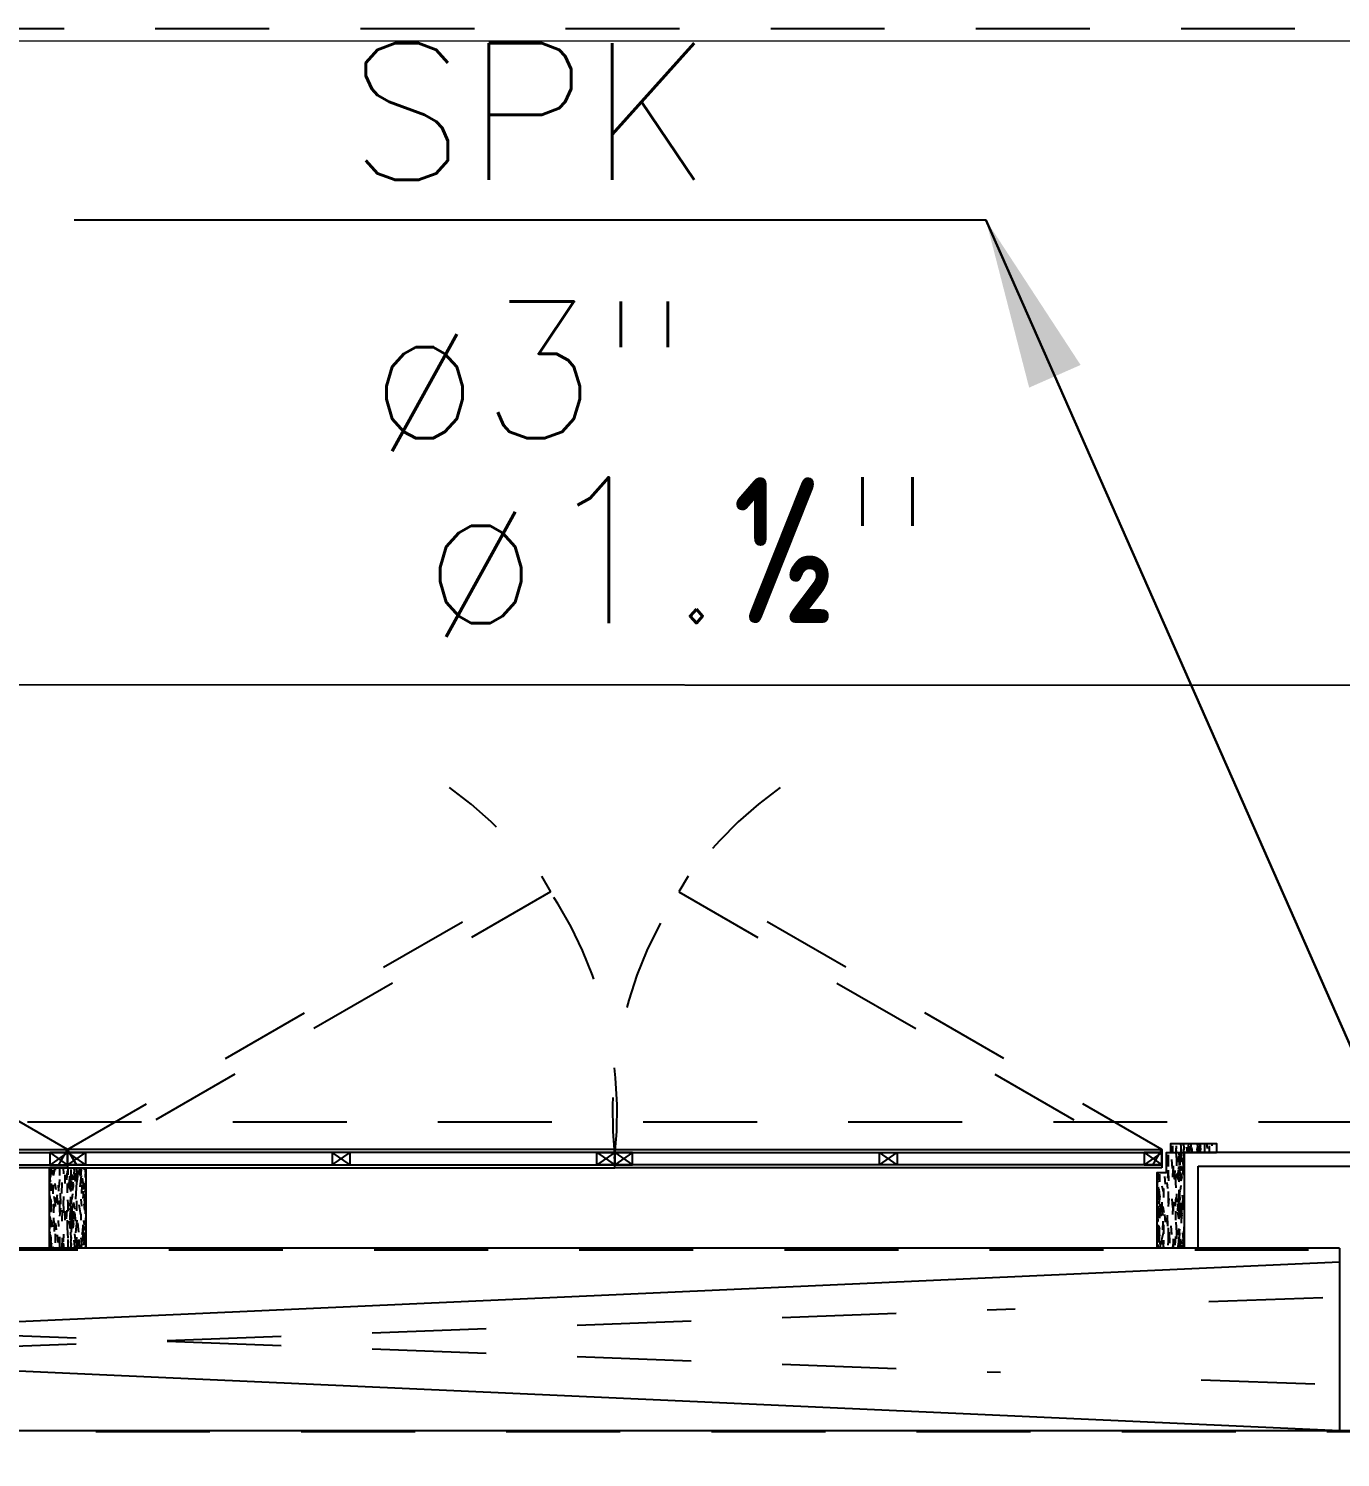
# Model space of a CAD drawing. Header units: millimetres. Extents: x 188.6 to 263.2, y 40.1 to 120.1.
# Drawn here: x 209.426 to 210.865, y 107.6 to 109.168 of the extents above; entities that cross this region are included whole.
import ezdxf
from ezdxf.enums import TextEntityAlignment as Align

# ---------------------------------------------------------------- set-up
doc = ezdxf.new("R2010")
doc.units = ezdxf.units.MM
doc.linetypes.add('HIDDEN2', pattern=[0.1875, 0.125, -0.0625])
doc.linetypes.add('XREF-TIPO$0$HIDDEN', pattern=[0.375, 0.25, -0.125])
doc.layers.add('_XREF_APTOS 1003 E 1004$0$R-MC-REBOCO', color=1, linetype='Continuous', lineweight=5)
for name, color, linetype in [('ARQ', 8, 'Continuous'), ('ESTR-VIGAS', 11, 'HIDDEN2'), ('ESTRUTURA', 7, 'Continuous'), ('SPK-COL', 7, 'Continuous'), ('SPK-TEXTO', 7, 'Continuous'), ('SPK-TUBO-TETO', 12, 'Continuous')]:
    doc.layers.add(name, color=color, linetype=linetype)
doc.styles.add('60-100', font='romans.shx', dxfattribs={"height": 0.16})
doc.styles.add('60-75', font='romans.shx', dxfattribs={"height": 0.12})
doc.styles.add('ROMANS', font='ROMANS.SHX', dxfattribs={"height": 0.15})
doc.dimstyles.new('IND75', dxfattribs={"dimtxt": 0.15, "dimasz": 0.1875, "dimexe": 0.15, "dimexo": 0, "dimgap": 0.1, "dimtad": 1, "dimzin": 10, "dimdsep": 46, "dimtxsty": '60-75', "dimcen": 0, "dimclrd": 256, "dimclre": 1, "dimclrt": 256, "dimadec": 0, "dimazin": 0, "dimtfac": 1, "dimtix": 1, "dimtmove": 2, "dimatfit": 3, "dimfxl": 0.15, "dimtolj": 1, "dimtzin": 6, "dimarcsym": 0})
doc.dimstyles.new('SETAS75', dxfattribs={"dimtxt": 0.16, "dimasz": 0.15, "dimexe": 0.15, "dimexo": 0, "dimgap": 0.1, "dimtad": 1, "dimzin": 10, "dimdsep": 46, "dimtxsty": '60-100', "dimblk1": 'OPEN', "dimblk2": 'OPEN', "dimsah": 1, "dimcen": 0, "dimclrd": 244, "dimclre": 244, "dimclrt": 7, "dimadec": 0, "dimazin": 0, "dimtfac": 1, "dimtix": 1, "dimtmove": 2, "dimatfit": 3, "dimldrblk": 'OPEN', "dimfxl": 0.15, "dimtolj": 1, "dimtzin": 6, "dimarcsym": 0})

# ---------------------------------------------------------------- blocks, each defined once
blk = doc.blocks.new('XREF-TIPO$0$A$C17B41C2F')
at = {"color": 0}
for p, q in [((-0.0500000473812179, 0.0168749634176493), (-0.0305222213037268, 0.0031507220119238)), ((-0.0305222213037268, 0.0168749634176493), (-0.0500000473812179, 0.0031507220119238)), ((0.2402610395802185, 0.0031372644007206), (0.2597388656577095, 0.0168749634176493)), ((0.2597388656577095, 0.0031372644007206), (0.2402610395802185, 0.0168749634176493))]:
    blk.add_line(p, q, dxfattribs=at)
at = {"color": 0, "ltscale": 0.5}
for p, q in [((0.5305221265416549, 0.0168749634176493), (0.5499999526191459, 0.0031507220119238)), ((0.5499999526191459, 0.0168749634176493), (0.5305221265416549, 0.0031507220119238))]:
    blk.add_line(p, q, dxfattribs=at)
for points in [[(-0.0500000473812179, -3.53902578e-08), (0.5499999526191459, -3.53902578e-08), (0.5499999526191459, 0.0199999641627073), (-0.0500000473812179, 0.0199999641627073)], [(-0.0500000473812179, 0.0031507220119238), (0.5499999526191459, 0.0031249653548002), (0.5499999526191459, 0.0168749634176493), (-0.0500000473812179, 0.0168749634176493), (-0.0500000473812179, 0.0031507220119238)], [(0.5499999526191459, 0.0031507220119238), (0.5305221265416549, 0.0031507220119238), (0.5305221265416549, 0.0168749634176493), (0.5499999526191459, 0.0168749634176493)]]:
    blk.add_lwpolyline(points, close=True, dxfattribs=at)
at = {"color": 0}
for points in [[(-0.0305222213037268, 0.0031507220119238), (-0.0500000473812179, 0.0031507220119238), (-0.0500000473812179, 0.0168749634176493), (-0.0305222213037268, 0.0168749634176493)], [(0.2597388656577095, 0.0168749634176493), (0.2402610395802185, 0.0168749634176493), (0.2402610395802185, 0.0031372644007206), (0.2597388656577095, 0.0031372644007206)]]:
    blk.add_lwpolyline(points, close=True, dxfattribs=at)
blk = doc.blocks.new('A$C1BFF5DEF')
at = {"layer": 'ARQ'}
h = blk.add_hatch(dxfattribs=at)
h.set_pattern_fill('WOOD8', color=8, scale=0.04, angle=90, pattern_type=2)
h.set_pattern_definition([(79.69520000000003, (6.469858429896248, -1.107544464473902), (0.0399997950214397, 0.2400000384339161), [0.00447212, -0.4427414399999976]), (90, (6.470658429818286, -1.103144464497971), (-0.04, 0.04), [0.0044, -0.0356]), (108.4348999999999, (6.470658429818286, -1.098744464521814), (-0.0399999361289083, 0.0800000173837185), [0.00379472, -0.1226963599999994]), (262.875, (6.469458429877246, -1.095144463187124), (0.0399999312757586, 0.2800000151938114), [0.00322492, -0.3192654]), (264.8056, (6.46905842985916, -1.098344463338889), (0.0399998089879781, 0.4000000268017958), [0.00441816, -0.4373962800000001]), (284.0361999999999, (6.46865842984016, -1.10274446331482), (0.0399999222944498, -0.1200000218395896), [0.00494772, -0.15997648]), (99.46229999999994, (6.469858429896248, -1.10434446432191), (-0.0399999255680974, 0.2000000309478123), [0.00243312, -0.2408774]), (83.65980000000005, (6.469458429877246, -1.101944464673805), (-0.0400000631583878, -0.3199999761042569), [0.00362216, -0.35859324]), (275.7106, (6.469858429896248, -1.098344463338889), (0.0400000525866517, -0.3599999769398341), [0.00401996, -0.3979750799999975]), (258.6901000000001, (6.470258429799287, -1.102344463994768), (0.0399999052864643, 0.1600000300892381), [0.0020396, -0.2019211599999988]), (84.8056, (6.470258429799287, -1.111144463946857), (-0.0399998089879779, -0.4000000268017958), [0.00441816, -0.4373962800000001]), (78.69009999999997, (6.470658429818286, -1.106744463970925), (-0.0399999052864644, -0.160000030089238), [0.0040792, -0.19988156]), (90, (6.471458429856284, -1.10274446331482), (-0.04, 0.04), [0.0048, -0.0352]), (110.5559999999999, (6.471458429856284, -1.097944464017927), (-0.0799998398568635, 0.2000000737816969), [0.0034176, -0.3383425599999999]), (93.81409999999993, (6.470258429799287, -1.094744463865936), (-0.0400002449589481, 0.5599999736578523), [0.00601332, -0.59531852]), (84.8056, (6.469858429896248, -1.088744464745785), (-0.0399998089879779, -0.4000000268017958), [0.00441816, -0.4373962800000001]), (90, (6.470258429799287, -1.084344464768945), (-0.04, 0.04), [0.0044, -0.0356]), (95.19439999999994, (6.470258429799287, -1.119944463898945), (-0.039999808987978, 0.4000000268017958), [0.00441816, -0.4373962800000001]), (84.8056, (6.469858429896248, -1.115544463922788), (-0.0399998089879779, -0.4000000268017958), [0.00441816, -0.4373962800000001]), (90, (6.469458429877246, -1.119944463898945), (-0.04, 0.04), [0.0024, -0.0376]), (95.19439999999994, (6.469458429877246, -1.11754446425084), (-0.039999808987978, 0.4000000268017958), [0.00441816, -0.4373962800000001]), (90, (6.46905842985916, -1.113144464274909), (-0.04, 0.04), [0.004, -0.036]), (100.3048, (6.46905842985916, -1.109144463618803), (0.0399997950214397, -0.2400000384339161), [0.00447212, -0.44274144]), (95.19439999999994, (6.468258429821162, -1.104744463642872), (-0.039999808987978, 0.4000000268017958), [0.00441816, -0.4373962800000001]), (84.8056, (6.467858429801253, -1.100344463667169), (-0.0399998089879779, -0.4000000268017958), [0.00441816, -0.4373962800000001]), (84.8056, (6.468258429821162, -1.095944463690784), (-0.0399998089879779, -0.4000000268017958), [0.00441816, -0.4373962800000001]), (81.86989999999993, (6.46865842984016, -1.091544463713944), (-0.03999997423262201, -0.2399999910584448), [0.00565684, -0.2771858399999974]), (90, (6.469458429877246, -1.085944463913847), (-0.04, 0.04), [0.006, -0.034]), (77.47120000000002, (6.493458429853491, -1.087544463058747), (0.0399999841217957, 0.2000000128163639), [0.0036878, -0.36509396]), (84.28939999999999, (6.494258429891032, -1.083944463585794), (-0.0400000525866517, -0.3599999769398341), [0.00401996, -0.3979750800000001]), (98.13009999999994, (6.493458429853491, -1.087544463058747), (-0.0399999742326217, 0.2399999910584448), [0.00282844, -0.2800142800000001]), (99.46229999999994, (6.493058429834491, -1.084744464090134), (-0.0399999255680974, 0.2000000309478123), [0.0048662, -0.23844428]), (90, (6.492258429796492, -1.119944463898945), (-0.04, 0.04), [0.0048, -0.0352]), (80.5377, (6.492258429796492, -1.115144464601825), (-0.0399999255680975, -0.2000000309478122), [0.00243312, -0.2408774]), (291.8014, (6.492658429815037, -1.112744463091758), (-0.039999996420026, 0.1200000109204308), [0.00215408, -0.21325252]), (282.9946000000001, (6.493458429853491, -1.1147444634189), (-0.0799999031031338, 0.3600000307099759), [0.00533668, -0.5283298799999999]), (82.87500000000001, (6.493458429853491, -1.083144463083044), (-0.0399999312757587, -0.2800000151938114), [0.00322492, -0.3192654]), (97.12499999999991, (6.493458429853491, -1.083144463083044), (-0.0399999312757586, 0.2800000151938114), [0.00322492, -0.3192654]), (90, (6.493058429834491, -1.119944463898945), (-0.04, 0.04), [0.0032, -0.0368]), (284.0361999999999, (6.493058429834491, -1.116744463746954), (0.0399999222944498, -0.1200000218395896), [0.00329848, -0.16162576]), (86.63350000000004, (6.491858429894362, -1.111144463946857), (-0.0400004385341794, -0.6399999728787479), [0.00681176, -0.6743637199999952]), (87.70940000000003, (6.492258429796492, -1.10434446432191), (-0.0399998301250331, -0.9600000051670294), [0.010008, -0.9907916800000002]), (93.17979999999955, (6.492658429815037, -1.094344464545882), (-0.0399996416930524, 0.6800000201079799), [0.00721112, -0.7138991599999974]), (99.46229999999994, (6.492258429796492, -1.087144463737785), (-0.0399999255680974, 0.2000000309478123), [0.00729932, -0.2360112]), (100.3048, (6.495858429851066, -1.119944463898945), (0.0399997950214397, -0.2400000384339161), [0.00447212, -0.44274144]), (105.9454, (6.495058429813071, -1.115544463922788), (0.0399999955718552, -0.1600000050660861), [0.00582408, -0.28538032]), (90, (6.493458429853491, -1.109944464122917), (-0.04, 0.04), [0.0052, -0.0348]), (81.86989999999993, (6.493458429853491, -1.104744463642872), (-0.03999997423262201, -0.2399999910584448), [0.00565684, -0.2771858399999974]), (93.5762999999994, (6.494258429891032, -1.099144463842775), (-0.0399996286932699, 0.600000026173364), [0.00641248, -0.6348362799999993]), (81.25380000000001, (6.493858429872033, -1.092744463538791), (0.0400001678823012, 0.279999973454254), [0.00526116, -0.520856679999995]), (75.96380000000005, (6.494658429794071, -1.087544463058747), (-0.0399999222944498, -0.1200000218395896), [0.00494772, -0.15997648]), (90, (6.495858429851066, -1.082744463761854), (-0.04, 0.04), [0.0028, -0.0372]), (264.8056, (6.491858429894362, -1.111144463946857), (0.0399998089879781, 0.4000000268017958), [0.00883628, -0.4329781600000003]), (85.23639999999993, (6.48945842989633, -1.119944463898945), (-0.0399996613064505, -0.4400000378527836), [0.00963328, -0.4720305200000002]), (90, (6.490258429818367, -1.110344463442743), (-0.04, 0.04), [0.0092, -0.0308]), (94.08559999999996, (6.490258429818367, -1.101144464169918), (-0.0399998452941669, 0.5200000059605934), [0.0112285199999999, -0.5501981999999951]), (90, (6.48945842989633, -1.08994446457018), (-0.04, 0.04), [0.01, -0.03]), (97.12499999999991, (6.497858429829193, -1.119944463898945), (-0.0399999312757586, 0.2800000151938114), [0.00967472, -0.3128156]), (96.34019999999997, (6.496658429889521, -1.110344463442743), (-0.0400000631583877, 0.3199999761042569), [0.00724432, -0.3549710800000001]), (87.51039999999998, (6.495858429851066, -1.103144464497971), (-0.0400007146107917, -0.8799999791882172), [0.00920868, -0.91166048]), (83.48020000000005, (6.496258429870068, -1.093944463363186), (-0.1199999810097492, -1.039999991634944), [0.01409112, -1.395022079999999]), (93.01279999999981, (6.471858429875282, -1.119944463898945), (-0.0400001641951632, 0.7200000004678956), [0.00761052, -0.7534413999999995]), (81.86989999999993, (6.471458429856284, -1.112344463770795), (-0.03999997423262201, -0.2399999910584448), [0.0084852799999999, -0.2743574399999975]), (87.61409999999995, (6.47265842979732, -1.103944463138758), (-0.0399993108224176, -0.9200000209549773), [0.0096083199999999, -0.9512246399999952]), (100.6197, (6.473058429816318, -1.094344464545882), (0.0800003233247349, -0.4399999361847267), [0.00651152, -0.64464128]), (90, (6.471858429875282, -1.0879444642419), (-0.04, 0.04), [0.008, -0.032]), (86.82020000000004, (6.467058429880126, -1.119944463898945), (-0.0399996416930523, -0.6800000201079799), [0.00721112, -0.713899159999995]), (96.00899999999996, (6.46745842989958, -1.112744463091758), (0.0399999726992737, -0.3999999900362416), [0.007642, -0.75655692]), (96.7098, (6.466658429861126, -1.105144464825797), (0.0399997552497613, -0.3600000399100522), [0.00684688, -0.6778428000000001]), (84.28939999999999, (6.465858429823128, -1.098344463338889), (-0.0400000525866517, -0.3599999769398341), [0.00803992, -0.39395512]), (77.90519999999998, (6.466658429861126, -1.090344463889777), (-0.0800002693395147, -0.359999944064556), [0.00572712, -0.56698572]), (99.46229999999994, (6.467858429801253, -1.084744464090134), (-0.0399999255680974, 0.2000000309478123), [0.0048662, -0.23844428]), (93.81409999999993, (6.474658429892316, -1.119944463898945), (-0.0400002449589481, 0.5599999736578523), [0.00601332, -0.59531852]), (77.19570000000002, (6.474258429873316, -1.113944464778795), (-0.1200002955069241, -0.519999913875351), [0.0090244, -0.89341672]), (90, (6.476258429850986, -1.105144464825797), (-0.04, 0.04), [0.01, -0.03]), (95.44029999999985, (6.476258429850986, -1.095144463187124), (0.0399997348496507, -0.4400000124883264), [0.008438, -0.8353629199999995]), (96.7098, (6.475458429812987, -1.086744464417732), (0.0399997552497613, -0.3600000399100522), [0.00684688, -0.6778428000000001]), (90, (6.464258429863093, -1.119944463898945), (-0.04, 0.04), [0.0068, -0.0332]), (98.13009999999994, (6.464258429863093, -1.113144464274909), (-0.0399999742326217, 0.2399999910584448), [0.01131372, -0.2715289999999999]), (87.61409999999995, (6.462658429904423, -1.101944464673805), (-0.0399993108224176, -0.9200000209549773), [0.0096083199999999, -0.9512246399999952]), (84.47250000000003, (6.46305842980655, -1.09234446421783), (0.0799994151865981, 0.840000068775989), [0.01245792, -1.233335]), (96.8428, (6.500658429846224, -1.119944463898945), (0.0800003199169901, -0.6799999746191423), [0.0100717599999999, -0.9971025199999948]), (90, (6.499458429789227, -1.109944464122917), (-0.04, 0.04), [0.0112, -0.0288]), (86.34780000000003, (6.499458429789227, -1.098744464521814), (-0.0799994919411372, -1.240000037688629), [0.0188382399999999, -1.864987639999988]), (90, (6.486658429879299, -1.119944463898945), (-0.04, 0.04), [0.0096, -0.0304]), (94.76359999999987, (6.486658429879299, -1.110344463442743), (-0.0399996613064504, 0.4400000378527836), [0.0096332799999999, -0.472030519999998]), (88.15239999999996, (6.48585842984221, -1.100744462986767), (-0.0399997735908692, -1.200000018572352), [0.01240644, -1.22823856]), (87.2737, (6.486258429861209, -1.088344463563089), (-0.0399998407090877, -0.8000000117989386), [0.00840952, -0.8325423200000001]), (84.8056, (6.480258429808144, -1.119944463898945), (-0.0399998089879779, -0.4000000268017958), [0.00883628, -0.4329781600000002]), (90, (6.481058429846143, -1.111144463946857), (-0.04, 0.04), [0.0128, -0.0272]), (91.90919999999942, (6.481058429846143, -1.098344463338889), (-0.0400009696431283, 1.159999961263149), [0.01200668, -1.188659799999997]), (93.5762999999994, (6.480658429827598, -1.086344463235035), (-0.0399996286932699, 0.600000026173364), [0.00641248, -0.6348362799999993])])
h.paths.add_polyline_path([(11.8400295630513, -1.119944463898945), (11.8400295630513, -1.109944464122917), (11.79002956312115, -1.109944464122917), (11.79002956312115, -1.119944463898945)])
h = blk.add_hatch(dxfattribs=at)
h.set_pattern_fill('WOOD8', color=8, scale=0.04, angle=90, pattern_type=2)
h.set_pattern_definition([(79.69520000000003, (6.504858429812884, -1.197653365513133), (0.0399997950214397, 0.2400000384339161), [0.00447212, -0.4427414399999977]), (90, (6.505658429734467, -1.193253365536975), (-0.04, 0.04), [0.0044, -0.0356]), (108.4348999999999, (6.505658429734467, -1.188853365561043), (-0.0399999361289083, 0.0800000173837185), [0.00379472, -0.1226963599999994]), (262.875, (6.50445842979434, -1.185253364225899), (0.0399999312757586, 0.2800000151938114), [0.00322492, -0.3192654]), (264.8056, (6.504058429775339, -1.188453364377892), (0.0399998089879781, 0.4000000268017958), [0.00441816, -0.4373962800000001]), (284.0361999999999, (6.503658429756343, -1.192853364354049), (0.0399999222944498, -0.1200000218395896), [0.00494772, -0.15997648]), (99.46229999999994, (6.504858429812884, -1.19445336536114), (-0.0399999255680974, 0.2000000309478123), [0.00243312, -0.2408774]), (83.65980000000005, (6.50445842979434, -1.192053365713035), (-0.0400000631583878, -0.3199999761042569), [0.00362216, -0.35859324]), (275.7106, (6.504858429812884, -1.188453364377892), (0.0400000525866517, -0.3599999769398341), [0.00401996, -0.3979750799999976]), (258.6901000000001, (6.505258429715468, -1.192453365033087), (0.0399999052864643, 0.1600000300892381), [0.0020396, -0.2019211599999988]), (84.8056, (6.505258429715468, -1.201253364986087), (-0.0399998089879779, -0.4000000268017958), [0.00441816, -0.4373962800000001]), (78.69009999999997, (6.505658429734467, -1.196853365009019), (-0.0399999052864644, -0.160000030089238), [0.0040792, -0.19988156]), (90, (6.50645842977201, -1.192853364354049), (-0.04, 0.04), [0.0048, -0.0352]), (110.5559999999999, (6.50645842977201, -1.188053365056929), (-0.0799998398568635, 0.2000000737816969), [0.0034176, -0.3383425599999999]), (93.81409999999993, (6.505258429715468, -1.184853364904937), (-0.0400002449589481, 0.5599999736578523), [0.00601332, -0.59531852]), (84.8056, (6.504858429812884, -1.178853365784106), (-0.0399998089879779, -0.4000000268017958), [0.00441816, -0.4373962800000001]), (90, (6.505258429715468, -1.174453365807949), (-0.04, 0.04), [0.0044, -0.0356]), (95.19439999999994, (6.505258429715468, -1.21005336493772), (-0.039999808987978, 0.4000000268017958), [0.00441816, -0.4373962800000001]), (84.8056, (6.504858429812884, -1.205653364962017), (-0.0399998089879779, -0.4000000268017958), [0.00441816, -0.4373962800000001]), (90, (6.50445842979434, -1.21005336493772), (-0.04, 0.04), [0.0024, -0.0376]), (95.19439999999994, (6.50445842979434, -1.20765336529007), (-0.039999808987978, 0.4000000268017958), [0.00441816, -0.4373962800000001]), (90, (6.504058429775339, -1.203253365312774), (-0.04, 0.04), [0.004, -0.036]), (100.3048, (6.504058429775339, -1.199253364658034), (0.0399997950214397, -0.2400000384339161), [0.00447212, -0.44274144]), (95.19439999999994, (6.503258429737342, -1.194853364682103), (-0.039999808987978, 0.4000000268017958), [0.00441816, -0.4373962800000001]), (84.8056, (6.502858429718344, -1.190453364705945), (-0.0399998089879779, -0.4000000268017958), [0.00441816, -0.4373962800000001]), (84.8056, (6.503258429737342, -1.186053364729104), (-0.0399998089879779, -0.4000000268017958), [0.00441816, -0.4373962800000001]), (81.86989999999993, (6.503658429756343, -1.181653364752946), (-0.03999997423262201, -0.2399999910584448), [0.00565684, -0.2771858399999976]), (90, (6.50445842979434, -1.176053364953077), (-0.04, 0.04), [0.006, -0.034]), (77.47120000000002, (6.528458429769215, -1.177653364097067), (0.0399999841217957, 0.2000000128163639), [0.0036878, -0.36509396]), (84.28939999999999, (6.529258429808121, -1.174053364625024), (-0.0400000525866517, -0.3599999769398341), [0.00401996, -0.3979750800000001]), (98.13009999999994, (6.528458429769215, -1.177653364097067), (-0.0399999742326217, 0.2399999910584448), [0.00282844, -0.2800142800000001]), (99.46229999999994, (6.528058429750217, -1.174853365128909), (-0.0399999255680974, 0.2000000309478123), [0.0048662, -0.23844428]), (90, (6.527258429713128, -1.21005336493772), (-0.04, 0.04), [0.0048, -0.0352]), (80.5377, (6.527258429713128, -1.205253365640827), (-0.0399999255680975, -0.2000000309478122), [0.00243312, -0.2408774]), (291.8014, (6.527658429732129, -1.202853364130077), (-0.039999996420026, 0.1200000109204308), [0.00215408, -0.21325252]), (282.9946000000001, (6.528458429769215, -1.20485336445813), (-0.0799999031031338, 0.3600000307099759), [0.00533668, -0.5283298799999999]), (82.87500000000001, (6.528458429769215, -1.173253364120909), (-0.0399999312757587, -0.2800000151938114), [0.00322492, -0.3192654]), (97.12499999999991, (6.528458429769215, -1.173253364120909), (-0.0399999312757586, 0.2800000151938114), [0.00322492, -0.3192654]), (90, (6.528058429750217, -1.21005336493772), (-0.04, 0.04), [0.0032, -0.0368]), (284.0361999999999, (6.528058429750217, -1.206853364785729), (0.0399999222944498, -0.1200000218395896), [0.00329848, -0.16162576]), (86.63350000000004, (6.52685842981009, -1.201253364986087), (-0.0400004385341794, -0.6399999728787479), [0.00681176, -0.6743637199999953]), (87.70940000000003, (6.527258429713128, -1.19445336536114), (-0.0399998301250331, -0.9600000051670294), [0.010008, -0.9907916800000002]), (93.17979999999955, (6.527658429732129, -1.184453365585113), (-0.0399996416930524, 0.6800000201079799), [0.00721112, -0.7138991599999974]), (99.46229999999994, (6.527258429713128, -1.177253364777015), (-0.0399999255680974, 0.2000000309478123), [0.00729932, -0.2360112]), (100.3048, (6.530858429767248, -1.21005336493772), (0.0399997950214397, -0.2400000384339161), [0.00447212, -0.44274144]), (105.9454, (6.53005842972925, -1.205653364962017), (0.0399999955718552, -0.1600000050660861), [0.00582408, -0.28538032]), (90, (6.528458429769215, -1.200053365160782), (-0.04, 0.04), [0.0052, -0.0348]), (81.86989999999993, (6.528458429769215, -1.194853364682103), (-0.03999997423262201, -0.2399999910584448), [0.00565684, -0.2771858399999976]), (93.5762999999994, (6.529258429808121, -1.189253364881095), (-0.0399996286932699, 0.600000026173364), [0.00641248, -0.6348362799999994]), (81.25380000000001, (6.528858429788215, -1.182853364577113), (0.0400001678823012, 0.279999973454254), [0.00526116, -0.5208566799999951]), (75.96380000000005, (6.529658429710254, -1.177653364097067), (-0.0399999222944498, -0.1200000218395896), [0.00494772, -0.15997648]), (90, (6.530858429767248, -1.172853364801085), (-0.04, 0.04), [0.0028, -0.0372]), (264.8056, (6.52685842981009, -1.201253364986087), (0.0399998089879781, 0.4000000268017958), [0.00883628, -0.4329781600000003]), (85.23639999999993, (6.524458429812058, -1.21005336493772), (-0.0399996613064505, -0.4400000378527836), [0.00963328, -0.4720305200000002]), (90, (6.525258429734095, -1.200453364481972), (-0.04, 0.04), [0.0092, -0.0308]), (94.08559999999996, (6.525258429734095, -1.191253365208694), (-0.0399998452941669, 0.5200000059605934), [0.0112285199999999, -0.5501981999999952]), (90, (6.524458429812058, -1.180053365608955), (-0.04, 0.04), [0.01, -0.03]), (97.12499999999991, (6.532858429746282, -1.21005336493772), (-0.0399999312757586, 0.2800000151938114), [0.00967472, -0.3128156]), (96.34019999999997, (6.531658429805247, -1.200453364481972), (-0.0400000631583877, 0.3199999761042569), [0.00724432, -0.3549710800000001]), (87.51039999999998, (6.530858429767248, -1.193253365536975), (-0.0400007146107917, -0.8799999791882172), [0.00920868, -0.91166048]), (83.48020000000005, (6.531258429786246, -1.184053364401052), (-0.1199999810097492, -1.039999991634944), [0.01409112, -1.395022079999999]), (93.01279999999981, (6.506858429791464, -1.21005336493772), (-0.0400001641951632, 0.7200000004678956), [0.00761052, -0.7534413999999995]), (81.86989999999993, (6.50645842977201, -1.202453364810024), (-0.03999997423262201, -0.2399999910584448), [0.0084852799999999, -0.2743574399999975]), (87.61409999999995, (6.507658429713046, -1.194053364177989), (-0.0399993108224176, -0.9200000209549773), [0.0096083199999999, -0.9512246399999954]), (100.6197, (6.508058429732044, -1.184453365585113), (0.0800003233247349, -0.4399999361847267), [0.00651152, -0.64464128]), (90, (6.506858429791464, -1.178053365280901), (-0.04, 0.04), [0.008, -0.032]), (86.82020000000004, (6.502058429796307, -1.21005336493772), (-0.0399996416930523, -0.6800000201079799), [0.00721112, -0.7138991599999951]), (96.00899999999996, (6.502458429815304, -1.202853364130077), (0.0399999726992737, -0.3999999900362416), [0.007642, -0.75655692]), (96.7098, (6.501658429777308, -1.195253365865027), (0.0399997552497613, -0.3600000399100522), [0.00684688, -0.6778428000000001]), (84.28939999999999, (6.500858429739307, -1.188453364377892), (-0.0400000525866517, -0.3599999769398341), [0.00803992, -0.39395512]), (77.90519999999998, (6.501658429777308, -1.180453364929007), (-0.0800002693395147, -0.359999944064556), [0.00572712, -0.56698572]), (99.46229999999994, (6.502858429718344, -1.174853365128909), (-0.0399999255680974, 0.2000000309478123), [0.0048662, -0.23844428]), (93.81409999999993, (6.50965842980804, -1.21005336493772), (-0.0400002449589481, 0.5599999736578523), [0.00601332, -0.59531852]), (77.19570000000002, (6.509258429789043, -1.204053365817116), (-0.1200002955069241, -0.519999913875351), [0.0090244, -0.89341672]), (90, (6.511258429767167, -1.195253365865027), (-0.04, 0.04), [0.01, -0.03]), (95.44029999999985, (6.511258429767167, -1.185253364225899), (0.0399997348496507, -0.4400000124883264), [0.008438, -0.8353629199999995]), (96.7098, (6.510458429730531, -1.176853365456962), (0.0399997552497613, -0.3600000399100522), [0.00684688, -0.6778428000000001]), (90, (6.499258429780184, -1.21005336493772), (-0.04, 0.04), [0.0068, -0.0332]), (98.13009999999994, (6.499258429780184, -1.203253365312774), (-0.0399999742326217, 0.2399999910584448), [0.01131372, -0.2715289999999999]), (87.61409999999995, (6.497658429820148, -1.192053365713035), (-0.0399993108224176, -0.9200000209549773), [0.0096083199999999, -0.9512246399999954]), (84.47250000000003, (6.498058429723188, -1.18245336525706), (0.0799994151865981, 0.840000068775989), [0.01245792, -1.233335]), (96.8428, (6.535658429762407, -1.21005336493772), (0.0800003199169901, -0.6799999746191423), [0.0100717599999999, -0.9971025199999948]), (90, (6.534458429705408, -1.200053365160782), (-0.04, 0.04), [0.0112, -0.0288]), (86.34780000000003, (6.534458429705408, -1.188853365561043), (-0.0799994919411372, -1.240000037688629), [0.0188382399999999, -1.864987639999988]), (90, (6.521658429796388, -1.21005336493772), (-0.04, 0.04), [0.0096, -0.0304]), (94.76359999999987, (6.521658429796388, -1.200453364481972), (-0.0399996613064504, 0.4400000378527836), [0.0096332799999999, -0.472030519999998]), (88.15239999999996, (6.520858429757936, -1.190853364025997), (-0.0399997735908692, -1.200000018572352), [0.01240644, -1.22823856]), (87.2737, (6.52125842977739, -1.178453364600954), (-0.0399998407090877, -0.8000000117989386), [0.00840952, -0.8325423200000001]), (84.8056, (6.515258429725237, -1.21005336493772), (-0.0399998089879779, -0.4000000268017958), [0.00883628, -0.4329781600000002]), (90, (6.516058429762777, -1.201253364986087), (-0.04, 0.04), [0.0128, -0.0272]), (91.90919999999942, (6.516058429762777, -1.188453364377892), (-0.0400009696431283, 1.159999961263149), [0.01200668, -1.188659799999997]), (93.5762999999994, (6.515658429744235, -1.176453364272902), (-0.0399996286932699, 0.600000026173364), [0.00641248, -0.6348362799999994])])
h.paths.add_polyline_path([(11.77503207327117, -1.225005522869877), (11.80503207329957, -1.225005522869877), (11.80502956313512, -1.119944463898945), (11.78502956311649, -1.119944463898945), (11.78502956311649, -1.1419444654191), (11.77502956310718, -1.1419444654191)])
h = blk.add_hatch(dxfattribs=at)
h.set_pattern_fill('WOOD8', color=8, scale=0.04, angle=90, pattern_type=2)
h.set_pattern_definition([(79.69520000000003, (10.52922956314751, -1.20752800916307), (0.0399997950214397, 0.2400000384339161), [0.00447212, -0.4427414399999975]), (90, (10.53002956306909, -1.203128009187139), (-0.04, 0.04), [0.0044, -0.0356]), (108.4348999999999, (10.53002956306909, -1.19872800921098), (-0.0399999361289083, 0.0800000173837185), [0.00379472, -0.1226963599999994]), (262.875, (10.52882956312805, -1.195128007874927), (0.0399999312757586, 0.2800000151938114), [0.00322492, -0.3192654]), (264.8056, (10.52842956310906, -1.198328008028055), (0.0399998089879781, 0.4000000268017958), [0.00441816, -0.4373962800000001]), (284.0361999999999, (10.52802956309051, -1.202728008003987), (0.0399999222944498, -0.1200000218395896), [0.00494772, -0.15997648]), (99.46229999999994, (10.52922956314751, -1.204328009011077), (-0.0399999255680974, 0.2000000309478123), [0.00243312, -0.2408774]), (83.65980000000005, (10.52882956312805, -1.201928009362745), (-0.0400000631583878, -0.3199999761042569), [0.00362216, -0.35859324]), (275.7106, (10.52922956314751, -1.198328008028055), (0.0400000525866517, -0.3599999769398341), [0.00401996, -0.3979750799999975]), (258.6901000000001, (10.52962956304918, -1.202328008683025), (0.0399999052864643, 0.1600000300892381), [0.0020396, -0.2019211599999988]), (84.8056, (10.52962956304918, -1.211128008636022), (-0.0399998089879779, -0.4000000268017958), [0.00441816, -0.4373962800000001]), (78.69009999999997, (10.53002956306909, -1.206728008658727), (-0.0399999052864644, -0.160000030089238), [0.0040792, -0.19988156]), (90, (10.53082956310709, -1.202728008003987), (-0.04, 0.04), [0.0048, -0.0352]), (110.5559999999999, (10.53082956310709, -1.197928008707094), (-0.0799998398568635, 0.2000000737816969), [0.0034176, -0.3383425599999999]), (93.81409999999993, (10.52962956304918, -1.194728008555101), (-0.0400002449589481, 0.5599999736578523), [0.00601332, -0.59531852]), (84.8056, (10.52922956314751, -1.188728009434043), (-0.0399998089879779, -0.4000000268017958), [0.00441816, -0.4373962800000001]), (90, (10.52962956304918, -1.184328009458113), (-0.04, 0.04), [0.0044, -0.0356]), (95.19439999999994, (10.52962956304918, -1.219928008588111), (-0.039999808987978, 0.4000000268017958), [0.00441816, -0.4373962800000001]), (84.8056, (10.52922956314751, -1.215528008611727), (-0.0399998089879779, -0.4000000268017958), [0.00441816, -0.4373962800000001]), (90, (10.52882956312805, -1.219928008588111), (-0.04, 0.04), [0.0024, -0.0376]), (95.19439999999994, (10.52882956312805, -1.21752800893887), (-0.039999808987978, 0.4000000268017958), [0.00441816, -0.4373962800000001]), (90, (10.52842956310906, -1.213128008963166), (-0.04, 0.04), [0.004, -0.036]), (100.3048, (10.52842956310906, -1.20912800830797), (0.0399997950214397, -0.2400000384339161), [0.00447212, -0.44274144]), (95.19439999999994, (10.52762956307151, -1.204728008332039), (-0.039999808987978, 0.4000000268017958), [0.00441816, -0.4373962800000001]), (84.8056, (10.52722956305206, -1.200328008354971), (-0.0399998089879779, -0.4000000268017958), [0.00441816, -0.4373962800000001]), (84.8056, (10.52762956307151, -1.19592800837904), (-0.0399998089879779, -0.4000000268017958), [0.00441816, -0.4373962800000001]), (81.86989999999993, (10.52802956309051, -1.19152800840311), (-0.03999997423262201, -0.2399999910584448), [0.00565684, -0.2771858399999974]), (90, (10.52882956312805, -1.185928008603013), (-0.04, 0.04), [0.006, -0.034]), (77.47120000000002, (10.5528295631043, -1.187528007747913), (0.0399999841217957, 0.2000000128163639), [0.0036878, -0.36509396]), (84.28939999999999, (10.55362956314229, -1.183928008274961), (-0.0400000525866517, -0.3599999769398341), [0.00401996, -0.3979750800000001]), (98.13009999999994, (10.5528295631043, -1.187528007747913), (-0.0399999742326217, 0.2399999910584448), [0.00282844, -0.2800142800000001]), (99.46229999999994, (10.55242956308529, -1.184728008779075), (-0.0399999255680974, 0.2000000309478123), [0.0048662, -0.23844428]), (90, (10.5516295630473, -1.219928008588111), (-0.04, 0.04), [0.0048, -0.0352]), (80.5377, (10.5516295630473, -1.215128009290765), (-0.0399999255680975, -0.2000000309478122), [0.00243312, -0.2408774]), (291.8014, (10.5520295630663, -1.212728007780014), (-0.039999996420026, 0.1200000109204308), [0.00215408, -0.21325252]), (282.9946000000001, (10.5528295631043, -1.214728008108067), (-0.0799999031031338, 0.3600000307099759), [0.00533668, -0.5283298799999999]), (82.87500000000001, (10.5528295631043, -1.183128007771073), (-0.0399999312757587, -0.2800000151938114), [0.00322492, -0.3192654]), (97.12499999999991, (10.5528295631043, -1.183128007771073), (-0.0399999312757586, 0.2800000151938114), [0.00322492, -0.3192654]), (90, (10.55242956308529, -1.219928008588111), (-0.04, 0.04), [0.0032, -0.0368]), (284.0361999999999, (10.55242956308529, -1.21672800843612), (0.0399999222944498, -0.1200000218395896), [0.00329848, -0.16162576]), (86.63350000000004, (10.55122956314426, -1.211128008636022), (-0.0400004385341794, -0.6399999728787479), [0.00681176, -0.6743637199999949]), (87.70940000000003, (10.5516295630473, -1.204328009011077), (-0.0399998301250331, -0.9600000051670294), [0.010008, -0.9907916800000002]), (93.17979999999955, (10.5520295630663, -1.19432800923505), (-0.0399996416930524, 0.6800000201079799), [0.00721112, -0.7138991599999974]), (99.46229999999994, (10.5516295630473, -1.187128008426952), (-0.0399999255680974, 0.2000000309478123), [0.00729932, -0.2360112]), (100.3048, (10.55522956310142, -1.219928008588111), (0.0399997950214397, -0.2400000384339161), [0.00447212, -0.44274144]), (105.9454, (10.55442956306297, -1.215528008611727), (0.0399999955718552, -0.1600000050660861), [0.00582408, -0.28538032]), (90, (10.5528295631043, -1.20992800881072), (-0.04, 0.04), [0.0052, -0.0348]), (81.86989999999993, (10.5528295631043, -1.204728008332039), (-0.03999997423262201, -0.2399999910584448), [0.00565684, -0.2771858399999974]), (93.57629999999935, (10.55362956314229, -1.199128008531032), (-0.0399996286932699, 0.600000026173364), [0.00641248, -0.6348362799999994]), (81.25380000000001, (10.55322956312329, -1.192728008227049), (0.0400001678823012, 0.279999973454254), [0.00526116, -0.5208566799999949]), (75.96380000000005, (10.55402956304442, -1.187528007747913), (-0.0399999222944498, -0.1200000218395896), [0.00494772, -0.15997648]), (90, (10.55522956310142, -1.182728008451021), (-0.04, 0.04), [0.0028, -0.0372]), (264.8056, (10.55122956314426, -1.211128008636022), (0.0399998089879781, 0.4000000268017958), [0.00883628, -0.4329781600000003]), (85.23639999999993, (10.54882956314623, -1.219928008588111), (-0.0399996613064505, -0.4400000378527836), [0.00963328, -0.4720305200000002]), (90, (10.54962956306826, -1.210328008132136), (-0.04, 0.04), [0.0092, -0.0308]), (94.08559999999996, (10.54962956306826, -1.201128008859085), (-0.0399998452941669, 0.5200000059605934), [0.0112285199999999, -0.5501981999999951]), (90, (10.54882956314623, -1.189928009257982), (-0.04, 0.04), [0.01, -0.03]), (97.12499999999991, (10.55722956308045, -1.219928008588111), (-0.0399999312757586, 0.2800000151938114), [0.00967472, -0.3128156]), (96.34019999999997, (10.55602956313896, -1.210328008132136), (-0.0400000631583877, 0.3199999761042569), [0.00724432, -0.3549710800000001]), (87.51039999999998, (10.55522956310142, -1.203128009187139), (-0.0400007146107917, -0.8799999791882172), [0.00920868, -0.91166048]), (83.48020000000005, (10.55562956312042, -1.193928008051897), (-0.1199999810097492, -1.039999991634944), [0.01409112, -1.395022079999999]), (93.01279999999981, (10.53122956312518, -1.219928008588111), (-0.0400001641951632, 0.7200000004678956), [0.00761052, -0.7534413999999995]), (81.86989999999993, (10.53082956310709, -1.212328008459734), (-0.03999997423262201, -0.2399999910584448), [0.0084852799999999, -0.2743574399999974]), (87.61409999999995, (10.53202956304722, -1.203928007827925), (-0.0399993108224176, -0.9200000209549773), [0.0096083199999999, -0.9512246399999952]), (100.6197, (10.53242956306621, -1.19432800923505), (0.0800003233247349, -0.4399999361847267), [0.00651152, -0.64464128]), (90, (10.53122956312518, -1.187928008931065), (-0.04, 0.04), [0.008, -0.032]), (86.82020000000004, (10.52642956313047, -1.219928008588111), (-0.0399996416930523, -0.6800000201079799), [0.00721112, -0.713899159999995]), (96.00899999999996, (10.52682956314902, -1.212728007780014), (0.0399999726992737, -0.3999999900362416), [0.007642, -0.75655692]), (96.7098, (10.52602956311148, -1.205128009514737), (0.0399997552497613, -0.3600000399100522), [0.00684688, -0.6778428000000001]), (84.28939999999999, (10.52522956307302, -1.198328008028055), (-0.0400000525866517, -0.3599999769398341), [0.00803992, -0.39395512]), (77.90519999999998, (10.52602956311148, -1.190328008578944), (-0.0800002693395147, -0.359999944064556), [0.00572712, -0.56698572]), (99.46229999999994, (10.52722956305206, -1.184728008779075), (-0.0399999255680974, 0.2000000309478123), [0.0048662, -0.23844428]), (93.81409999999993, (10.53402956314221, -1.219928008588111), (-0.0400002449589481, 0.5599999736578523), [0.00601332, -0.59531852]), (77.19570000000002, (10.53362956312321, -1.213928009466825), (-0.1200002955069241, -0.519999913875351), [0.0090244, -0.89341672]), (90, (10.53562956310225, -1.205128009514737), (-0.04, 0.04), [0.01, -0.03]), (95.44029999999985, (10.53562956310225, -1.195128007874927), (0.0399997348496507, -0.4400000124883264), [0.008438, -0.8353629199999995]), (96.7098, (10.53482956306425, -1.186728009105991), (0.0399997552497613, -0.3600000399100522), [0.00684688, -0.6778428000000001]), (90, (10.52362956311344, -1.219928008588111), (-0.04, 0.04), [0.0068, -0.0332]), (98.13009999999994, (10.52362956311344, -1.213128008963166), (-0.0399999742326217, 0.2399999910584448), [0.01131372, -0.2715289999999999]), (87.61409999999995, (10.52202956315432, -1.201928009362745), (-0.0399993108224176, -0.9200000209549773), [0.0096083199999999, -0.9512246399999952]), (84.47250000000003, (10.52242956305599, -1.192328008906997), (0.0799994151865981, 0.840000068775989), [0.01245792, -1.233335]), (96.8428, (10.56002956309612, -1.219928008588111), (0.0800003199169901, -0.6799999746191423), [0.0100717599999999, -0.9971025199999948]), (90, (10.55882956303958, -1.20992800881072), (-0.04, 0.04), [0.0112, -0.0288]), (86.34780000000003, (10.55882956303958, -1.19872800921098), (-0.0799994919411372, -1.240000037688629), [0.0188382399999999, -1.864987639999988]), (90, (10.5460295631301, -1.219928008588111), (-0.04, 0.04), [0.0096, -0.0304]), (94.76359999999987, (10.5460295631301, -1.210328008132136), (-0.0399996613064504, 0.4400000378527836), [0.0096332799999999, -0.4720305199999979]), (88.15239999999996, (10.5452295630921, -1.200728007675934), (-0.0399997735908692, -1.200000018572352), [0.01240644, -1.22823856]), (87.2737, (10.54562956311156, -1.18832800825089), (-0.0399998407090877, -0.8000000117989386), [0.00840952, -0.8325423200000001]), (84.8056, (10.53962956305849, -1.219928008588111), (-0.0399998089879779, -0.4000000268017958), [0.00883628, -0.4329781600000002]), (90, (10.5404295630974, -1.211128008636022), (-0.04, 0.04), [0.0128, -0.0272]), (91.90919999999942, (10.5404295630974, -1.198328008028055), (-0.0400009696431283, 1.159999961263149), [0.01200668, -1.188659799999997]), (93.57629999999935, (10.54002956307795, -1.186328007923065), (-0.0399996286932699, 0.600000026173364), [0.00641248, -0.6348362799999994])])
h.paths.add_polyline_path([(10.60002956313428, -1.136735320882961), (10.56002956309612, -1.136735320882961), (10.56002956309612, -1.225005522869877), (10.60002956313428, -1.225005522869877)])
at = {"layer": '_XREF_APTOS 1003 E 1004$0$R-MC-REBOCO', "color": 8}
blk.add_line((8.658226894005168, 0.0998501577928437), (12.42532931758029, 0.0998501038393442), dxfattribs=at)
at = {"layer": 'ARQ', "color": 8}
for p, q in [((12.33032805780431, -1.119765602192728), (11.80502956313512, -1.119944463898945)), ((11.8050320837774, -1.225005522869877), (11.80502956313512, -1.119944463898945)), ((11.82002957420809, -1.134880037461925), (12.09999882819693, -1.134886726578997)), ((11.82002957420809, -1.224880039622803), (11.82002957420809, -1.134880037461925)), ((11.82002957420809, -1.224880039622803), (8.140029552022044, -1.224879566632807)), ((11.97503207327144, -1.224879805899945), (11.82002957420809, -1.224880039622803)), ((11.97503207327144, -1.224879805899945), (11.97503207327236, -1.425007529481945)), ((7.885329511671442, -1.240049132536114), (11.97503207327236, -1.425007529481945)), ((11.97503209985734, -1.24006544659096), (7.885329511779218, -1.425005522728041)), ((7.795000681418058, -1.425007538183081), (13.7432323271114, -1.425007526089756)), ((7.885000681367271, -1.425005522869923), (14.47783468229545, -1.425005522869923))]:
    blk.add_line(p, q, dxfattribs=at)
at = {"layer": 'ARQ', "color": 8, "linetype": 'XREF-TIPO$0$HIDDEN', "ltscale": 0.3}
for points in [[(10.05041432106827, -0.8340558290180979), (10.57002956333917, -1.134055829018052), (10.5800295631152, -1.116735321329997), (10.06041432084521, -0.8167353213300428)], [(11.10964480516304, -0.8339309456580393), (10.59002956289214, -1.133930945657994), (10.5800295631152, -1.116610437968801), (11.0996448053861, -0.8166104379699843)], [(11.250414321069, -0.8339309456580393), (11.77002956333945, -1.133930945657994), (11.78002956311638, -1.116610437968801), (11.26041432084503, -0.8166104379699843)]]:
    blk.add_lwpolyline(points, close=True, dxfattribs=at)
at = {"layer": 'ARQ', "color": 8, "ltscale": 0.5}
for points in [[(11.79002956312115, -1.119944463898945), (11.79002956312115, -1.109944464122917), (11.8400295630513, -1.109944464122917), (11.8400295630513, -1.119944463898945)], [(11.80503207329957, -1.225005522869877), (11.77503207327117, -1.225005522869877), (11.77502956310718, -1.1419444654191), (11.78502956311649, -1.1419444654191), (11.78502956311649, -1.119944463898945), (11.8400295630513, -1.119944463898945)]]:
    blk.add_lwpolyline(points, dxfattribs=at)
at = {"layer": 'ARQ', "color": 8}
blk.add_lwpolyline([(10.56002956309612, -1.136735320882961), (10.60002956313428, -1.136735320882961), (10.60002956313428, -1.225005522869877), (10.56002956309612, -1.225005522869877)], close=True, dxfattribs=at)
at = {"layer": 'ARQ', "color": 8, "linetype": 'XREF-TIPO$0$HIDDEN', "ltscale": 0.3}
for centre, start, end in [((10.74319260135553, -1.076973331254975), 353.5159045416102, 54.44784364410227), ((11.61686652487606, -1.076973331254975), 125.5521563558977, 186.4840954583898)]:
    blk.add_arc(centre, 0.4395487031621693, start, end, dxfattribs=at)
at = {"layer": 'ARQ', "color": 8, "xscale": -1}
for p in [(10.53002951573444, -1.136735285492022), (11.73002951573517, -1.136610402131964)]:
    blk.add_blockref('XREF-TIPO$0$A$C17B41C2F', p, dxfattribs=at)
at = {"layer": 'ARQ', "color": 8}
blk.add_blockref('XREF-TIPO$0$A$C17B41C2F', (10.63002961049642, -1.136610402131964), dxfattribs=at)
blk = doc.blocks.new('_OPEN')
at = {"color": 0, "linetype": 'ByBlock'}
for p, q in [((-1, 0.1666666666666666), (0, 0)), ((0, 0), (-1, -0.1666666666666666)), ((0, 0), (-1, 0))]:
    blk.add_line(p, q, dxfattribs=at)
blk = doc.blocks.new('INDU')
at = {"color": 7}
blk.add_line((-0.0049999999999955, 0), (0.0049999999999955, 0), dxfattribs=at)
at = {"style": 'ROMANS'}
for tag, p in [('TQ-01', (0, 0.0011890419920064)), ('100', (0, -0.0017175051823415))]:
    blk.add_attdef(tag, text='', height=0.0015, dxfattribs=at).set_placement(p, align=Align.MIDDLE)
blk = doc.blocks.new('COBERTURA_29-09-2016')
at = {"layer": 'ESTR-VIGAS'}
for p, q in [((0.2000002499999987, 0.2000002500000022), (3.812207250000009, 0.06546750000000401)), ((4.040673750000014, 0.1430422500000006), (5.570000250000017, 0.2000002500000022)), ((0.2000002499999987, 0), (3.828282750000009, 0.1351320000000058)), ((4.031955000000013, 0.0572827500000059), (5.570000250000017, 0))]:
    blk.add_line(p, q, dxfattribs=at)
for points in [[(2.435000250000003, 1.540000500000004), (4.545000000000012, 1.540000500000004)], [(5.570000250000017, 0.3400005000000021), (0.2000002499999987, 0.3400005000000021)], [(0.2000002499999987, 0.2000002500000022), (5.570000250000017, 0.2000002500000022)], [(4.970000250000015, 0), (0.2000002499999987, 0)]]:
    blk.add_lwpolyline(points, dxfattribs=at)

msp = doc.modelspace()

# ---------------------------------------------------------------- block references
at = {"layer": 'ARQ'}
msp.add_blockref('A$C1BFF5DEF', (198.8891479204511, 109.0542729703071), dxfattribs=at)

# ---------------------------------------------------------------- next in the draw order: linework, layer by layer
at = {"layer": 'SPK-TUBO-TETO'}
msp.add_lwpolyline([(233.889564563149, 108.4365607069713), (198.4824998638595, 108.4524635665792)], dxfattribs=at)

# ---------------------------------------------------------------- next in the draw order: block references
at = {"layer": 'ESTRUTURA'}
msp.add_blockref('COBERTURA_29-09-2016', (206.6801860190115, 107.6277424501149), dxfattribs=at)
at = {"layer": 'SPK-COL', "xscale": 100, "yscale": 100, "zscale": 100}
msp.add_blockref('INDU', (209.976210280514, 108.957748258319), dxfattribs=at).add_auto_attribs({'100': 'ø3"', 'TQ-01': 'SPK'})

# ---------------------------------------------------------------- next in the draw order: texts
at = {"layer": 'SPK-TEXTO', "style": '60-75'}
msp.add_text('ø1.½"', height=0.16, dxfattribs=at).set_placement((209.8569603989443, 108.5153712502082))

# ---------------------------------------------------------------- next in the draw order: leaders
at = {"layer": 'SPK-COL'}
for points in [[(210.4762102805135, 108.957748258319), (211.0277992029796, 107.7066503229988)], [(211.0277992029796, 107.7066503229989), (210.4762102805135, 108.957748258319)], [(210.4762102805135, 108.957748258319), (211.0277992029797, 107.7066503229988)], [(211.0277992029797, 107.7066503229989), (210.4762102805135, 108.957748258319)]]:
    msp.add_leader(points, dimstyle='IND75', dxfattribs=at)
at = {"layer": 'SPK-TEXTO'}
msp.add_leader([(211.2204198774584, 107.6996596310017), (210.8407329394307, 107.0860887428707), (210.3136488005087, 107.0860887428707)], dimstyle='SETAS75', dxfattribs=at)

doc.saveas('drawing.dxf')
